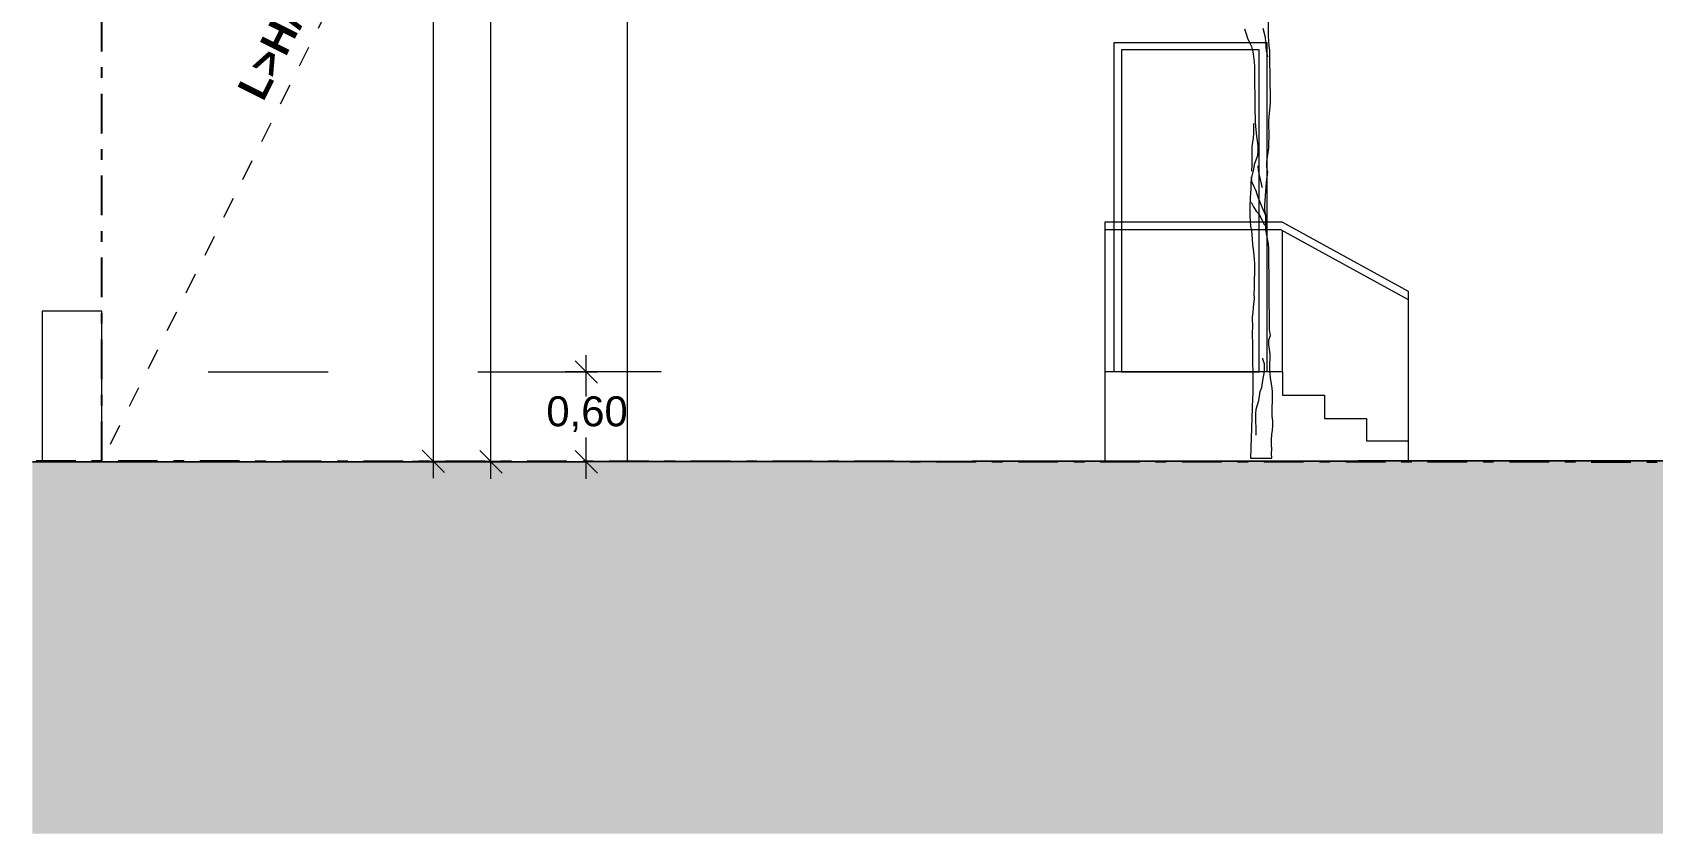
# Model space of a CAD drawing. Header units: millimetres. Extents: x 318905 to 439572, y -5133 to 105868.
# Drawn here: x 419249 to 430072, y -3082 to 2267 of the extents above; entities that cross this region are included whole.
import ezdxf

# ---------------------------------------------------------------- set-up
doc = ezdxf.new("R2010")
doc.units = ezdxf.units.MM
doc.header["$MEASUREMENT"] = 0
for name, pattern in [('AStair_dashed', [1800, 800, -1000]), ('Axe', [546.805537, 264.583325, -105.833328, 70.555556, -105.833328]), ('Tiretet', [546.805537, 264.583325, -105.833328, 70.555556, -105.833328]), ('Traits', [282.222223, 141.111112, -141.111112])]:
    doc.linetypes.add(name, pattern=pattern)
for name, color, linetype, lineweight in [('0_Stylo_No__1', 7, 'Continuous', 5), ('0_Stylo_No__98', 154, 'Continuous', 0), ('2D -  Dessin général_Stylo_No__1', 7, 'Continuous', 5), ('2D -  Dessin général_Stylo_No__141', 1, 'Continuous', 25), ('2D -  Dessin général_Stylo_No__21', 7, 'Continuous', 25), ('2D - Dessins placés (Géomètre)_Stylo_No__141', 1, 'Continuous', 25), ('2D - Ttes échelles - Textes_Stylo_No__141', 1, 'Continuous', 25), ('INTI_Agencement_Stylo_No__101', 252, 'Continuous', 0), ('Murs ext - Périphériques_Stylo_No__181', 1, 'Continuous', 0)]:
    doc.layers.add(name, color=color, linetype=linetype, lineweight=lineweight)
doc.layers.add('2D -  Dessin général_Stylo_No__81', color=7, linetype='Continuous', lineweight=13, true_color=0x6a6a6a)
doc.layers.add('2D - Dessin général_Stylo_No__102', color=7, linetype='Continuous', lineweight=0, true_color=0xcccccc)
doc.styles.add('STYLE_GENERE_1', font='Arial')
doc.styles.add('STYLE_GENERE_3', font='')
doc.styles.get('STYLE_GENERE_3').set_extended_font_data('Arial')
doc.dimstyles.new('STYLE_GENERE__1', dxfattribs={"dimtxt": 200, "dimasz": 142.5, "dimexe": 0.18, "dimexo": 500, "dimgap": 0.09, "dimtad": 0, "dimtih": 1, "dimtoh": 1, "dimlfac": 0.001, "dimzin": 0, "dimdsep": 46, "dimtxsty": 'STYLE_GENERE_3', "dimblk": 'ARROWHEAD_6', "dimblk1": 'ARROWHEAD_6', "dimblk2": 'ARROWHEAD_6', "dimcen": 0.09, "dimclrd": 154, "dimclre": 154, "dimclrt": 154, "dimazin": 0, "dimtfac": 1, "dimtdec": 4, "dimtmove": 0, "dimatfit": 3, "dimfxl": 0, "dimtolj": 1, "dimtzin": 0, "dimarcsym": 0})

# ---------------------------------------------------------------- blocks, each defined once
blk = doc.blocks.new('arbre6[4]', base_point=(427386, -575))
at = {"layer": 'INTI_Agencement_Stylo_No__101', "linetype": 'Continuous'}
for p, q in [((427506, 2244), (427504, 2442)), ((427347, 2290), (427357, 2258)), ((427469, 2294), (427484, 2235)), ((427357, 2258), (427367, 2229)), ((427367, 2229), (427380, 2200)), ((427380, 2200), (427392, 2173)), ((427392, 2173), (427402, 2136)), ((427484, 2235), (427487, 2203)), ((427487, 2203), (427492, 2144)), ((427509, 2209), (427506, 2244)), ((427511, 2177), (427509, 2209)), ((427516, 2145), (427511, 2177)), ((427402, 2136), (427407, 2106)), ((427407, 2106), (427410, 2071)), ((427410, 2071), (427413, 2039)), ((427492, 2144), (427497, 2115)), ((427497, 2115), (427500, 2104)), ((427518, 1909), (427516, 2145)), ((427413, 2039), (427415, 1732)), ((427521, 1872), (427518, 1909)), ((427521, 1802), (427521, 1872)), ((427512, 1706), (427517, 1770)), ((427517, 1770), (427521, 1802)), ((427406, 1659), (427406, 1592)), ((427415, 1732), (427418, 1702)), ((427418, 1702), (427418, 1667)), ((427418, 1667), (427420, 1638)), ((427420, 1638), (427426, 1574)), ((427510, 1676), (427512, 1706)), ((427511, 1564), (427510, 1676)), ((427404, 1563), (427395, 1504)), ((427406, 1592), (427404, 1563)), ((427426, 1574), (427436, 1510)), ((427509, 1532), (427511, 1564)), ((427509, 1497), (427509, 1532)), ((427395, 1504), (427396, 1375)), ((427434, 1443), (427410, 1384)), ((427436, 1475), (427434, 1443)), ((427436, 1510), (427436, 1475)), ((427495, 1403), (427500, 1435)), ((427500, 1435), (427504, 1465)), ((427504, 1465), (427509, 1497)), ((427406, 1354), (427391, 1290)), ((427391, 1303), (427394, 1271)), ((427396, 1375), (427393, 1346)), ((427393, 1346), (427393, 1341)), ((427410, 1384), (427406, 1354)), ((427435, 1376), (427437, 1344)), ((427437, 1344), (427445, 1314)), ((427445, 1314), (427450, 1285)), ((427495, 1366), (427495, 1403)), ((427503, 1334), (427495, 1366)), ((427498, 1299), (427503, 1334)), ((427387, 1193), (427385, 1161)), ((427389, 1223), (427387, 1193)), ((427391, 1290), (427389, 1258)), ((427389, 1258), (427389, 1223)), ((427394, 1271), (427406, 1242)), ((427406, 1242), (427421, 1212)), ((427421, 1212), (427431, 1180)), ((427450, 1285), (427457, 1255)), ((427457, 1255), (427465, 1231)), ((427487, 1175), (427492, 1234)), ((427492, 1234), (427494, 1267)), ((427494, 1267), (427498, 1299)), ((427385, 1161), (427381, 1102)), ((427381, 1102), (427381, 1038)), ((427390, 1134), (427407, 1102)), ((427407, 1102), (427425, 1073)), ((427431, 1180), (427441, 1151)), ((427441, 1151), (427466, 1092)), ((427466, 1092), (427478, 1066)), ((427483, 1114), (427485, 1143)), ((427483, 1079), (427483, 1114)), ((427485, 1143), (427487, 1175)), ((427381, 1038), (427384, 1009)), ((427384, 1009), (427386, 974)), ((427425, 1073), (427444, 1052)), ((427444, 1052), (427457, 1025)), ((427457, 1025), (427471, 999)), ((427471, 999), (427481, 980)), ((427478, 1066), (427491, 1036)), ((427488, 1047), (427483, 1079)), ((427489, 948), (427488, 1047)), ((427491, 1036), (427496, 1028)), ((427386, 974), (427392, 944)), ((427392, 944), (427397, 886)), ((427397, 886), (427400, 851)), ((427496, 913), (427489, 948)), ((427507, 854), (427496, 913)), ((427400, 851), (427405, 819)), ((427405, 819), (427410, 755)), ((427509, 822), (427507, 854)), ((427513, 284), (427509, 822)), ((427410, 755), (427413, 720)), ((427413, 653), (427411, 623)), ((427413, 720), (427413, 653)), ((427412, 554), (427409, 524)), ((427411, 623), (427412, 554)), ((427410, 490), (427405, 431)), ((427409, 524), (427410, 490)), ((427401, 398), (427398, 366)), ((427398, 366), (427399, 297)), ((427405, 431), (427401, 398)), ((427399, 297), (427397, 267)), ((427397, 267), (427397, 235)), ((427397, 235), (427400, 203)), ((427509, 215), (427521, 242)), ((427521, 242), (427513, 284)), ((427400, 203), (427402, -145)), ((427509, 180), (427509, 215)), ((427514, 151), (427509, 180)), ((427517, 121), (427514, 151)), ((427517, 89), (427517, 121)), ((427469, 86), (427468, 91)), ((427479, 54), (427469, 86)), ((427477, -10), (427479, 19)), ((427479, 19), (427479, 54)), ((427515, 57), (427517, 89)), ((427515, 25), (427515, 57)), ((427518, -10), (427515, 25)), ((427451, -131), (427463, -104)), ((427463, -104), (427467, -72)), ((427467, -72), (427472, -43)), ((427472, -43), (427477, -10)), ((427521, -42), (427518, -10)), ((427531, -106), (427521, -42)), ((427533, -136), (427531, -106)), ((427400, -174), (427386, -575)), ((427402, -145), (427400, -174)), ((427434, -220), (427441, -190)), ((427441, -190), (427451, -131)), ((427532, -232), (427534, -203)), ((427534, -203), (427533, -136)), ((427423, -281), (427425, -249)), ((427424, -423), (427423, -281)), ((427425, -249), (427434, -220)), ((427532, -296), (427532, -232)), ((427535, -326), (427532, -296)), ((427526, -452), (427528, -419)), ((427528, -419), (427533, -390)), ((427533, -390), (427535, -358)), ((427535, -358), (427535, -326)), ((427526, -486), (427526, -452)), ((427529, -516), (427526, -486)), ((427527, -545), (427529, -516)), ((427386, -575), (427529, -575)), ((427529, -575), (427527, -545))]:
    blk.add_line(p, q, dxfattribs=at)
blk = doc.blocks.new('*D136')
at = {"layer": '0_Stylo_No__98', "linetype": 'Continuous'}
for p, q in [((431868, 0), (431868, 112)), ((431943, -75), (431793, 75)), ((432009, 0), (431368, 0)), ((431868, -161), (431868, 0)), ((431793, -522), (431943, -672)), ((431868, -597), (431868, -436)), ((432009, -597), (431368, -597)), ((431868, -709), (431868, -597))]:
    blk.add_line(p, q, dxfattribs=at)
at = {"layer": '0_Stylo_No__98', "insert": (431601, -398), "char_height": 200, "attachment_point": 7, "style": 'STYLE_GENERE_3'}
blk.add_mtext('\\A1;{\\pql;\\fArial|b0|i0|c0|p34;0,60}', dxfattribs=at)
blk = doc.blocks.new('ARROWHEAD_6')
at = {"color": 0, "linetype": 'Continuous', "lineweight": 0}
for p, q in [((0, 0), (-1, 0)), ((-0.5, -0.5), (0.5, 0.5))]:
    blk.add_line(p, q, dxfattribs=at)
blk = doc.blocks.new('*D137')
at = {"layer": '0_Stylo_No__98', "linetype": 'Continuous'}
for p, q in [((422949, 0), (422949, 112)), ((423024, -75), (422874, 75)), ((423449, 0), (422808, 0)), ((422949, -163), (422949, 0)), ((422874, -525), (423024, -675)), ((422949, -600), (422949, -438)), ((423089, -600), (422449, -600)), ((422949, -713), (422949, -600))]:
    blk.add_line(p, q, dxfattribs=at)
at = {"layer": '0_Stylo_No__98', "insert": (422682, -400), "char_height": 200, "attachment_point": 7, "style": 'STYLE_GENERE_3'}
blk.add_mtext('\\A1;{\\pql;\\fArial|b0|i0|c0|p34;0,60}', dxfattribs=at)
blk = doc.blocks.new('*D138')
at = {"layer": '0_Stylo_No__98', "linetype": 'Continuous'}
for p, q in [((422387, 5748), (422237, 5898)), ((422312, 5823), (422312, 5935)), ((422812, 5823), (422172, 5823)), ((422312, 2749), (422312, 5823)), ((422312, -600), (422312, 2474)), ((422237, -525), (422387, -675)), ((422812, -600), (422172, -600)), ((422312, -713), (422312, -600))]:
    blk.add_line(p, q, dxfattribs=at)
at = {"layer": '0_Stylo_No__98', "insert": (422045, 2511), "char_height": 200, "attachment_point": 7, "style": 'STYLE_GENERE_3'}
blk.add_mtext('\\A1;{\\pql;\\fArial|b0|i0|c0|p34;6,42}', dxfattribs=at)
blk = doc.blocks.new('*D139')
at = {"layer": '0_Stylo_No__98', "linetype": 'Continuous'}
for p, q in [((422002, 7559), (421852, 7709)), ((421927, 7634), (421927, 7747)), ((422427, 7634), (421786, 7634)), ((421927, 3656), (421927, 7634)), ((421927, -597), (421927, 3381)), ((421852, -522), (422002, -672)), ((422427, -597), (421786, -597)), ((421927, -710), (421927, -597))]:
    blk.add_line(p, q, dxfattribs=at)
at = {"layer": '0_Stylo_No__98', "insert": (421660, 3418), "char_height": 200, "attachment_point": 7, "style": 'STYLE_GENERE_3'}
blk.add_mtext('\\A1;{\\pql;\\fArial|b0|i0|c0|p34;8,23}', dxfattribs=at)

msp = doc.modelspace()

# ---------------------------------------------------------------- hatches: boundary and pattern name
at = {"layer": '2D - Dessin général_Stylo_No__102', "linetype": 'Continuous'}
h = msp.add_hatch(dxfattribs=at)
h.set_pattern_fill('Terre', color=256, style=0, pattern_type=2)
h.set_pattern_definition([(45, (0, 0), (-137.88582, 137.88582), []), (45, (-45.96, 45.96), (-275.77163, 275.77163), []), (45, (-91.92, 91.92), (-275.77163, 275.77163), []), (135, (-137.886, 137.886), (45.961939, 45.961939), [194.99999, -194.99999])])
h.paths.add_polyline_path([(439247.074, -372.021), (439254.774, -3081.888), (419248.52, -3081.888), (419248.52, -601.739), (423221.3, -595.814), (427291.003, -597.872), (430684.014, -594.376), (432275.123, -598.151)])

# ---------------------------------------------------------------- linework, layer by layer
at = {"layer": '0_Stylo_No__1', "linetype": 'Continuous'}
msp.add_line((423221.248, 5642.017), (423221.248, -600.198), dxfattribs=at)
at = {"layer": '2D -  Dessin général_Stylo_No__1', "linetype": 'Continuous', "flags": 128}
for points in [[(426475.086, 2199.94), (427495.086, 2199.94), (427495.086, -0.06), (426475.086, -0.06)], [(427445.086, 2150), (426525.086, 2150), (426525.086, -0.06), (427445.086, -0.06)]]:
    msp.add_lwpolyline(points, close=True, dxfattribs=at)
for points in [[(427600.393, 999.94), (426412.467, 999.94), (426412.467, -0.06)], [(427600.393, 999.94), (428440.393, 539.94)], [(426412.467, 949.94), (427587.599, 949.94), (428440.393, 482.934)], [(427600.393, -0.06), (427600.393, 942.934)], [(428440.393, 539.94), (428440.393, -460.06)], [(419713.051, -594.376), (419713.051, 405.624), (419313.051, 405.624), (419313.051, -594.376)], [(427600.393, -0.06), (426412.467, -0.06)], [(426412.467, -0.06), (426412.467, -597.427)], [(427600.393, -0.06), (427600.393, -155.06), (427880.393, -155.06), (427880.393, -310.06), (428160.393, -310.06), (428160.393, -460.06), (428440.393, -460.06), (428440.393, -598.453)]]:
    msp.add_lwpolyline(points, dxfattribs=at)
at = {"layer": '2D -  Dessin général_Stylo_No__141', "linetype": 'Tiretet', "flags": 128}
msp.add_lwpolyline([(419713.051, -594.376), (419713.051, 7509.921)], dxfattribs=at)
at = {"layer": '2D -  Dessin général_Stylo_No__21', "linetype": 'Continuous', "flags": 128}
msp.add_lwpolyline([(439247.077, -372.021), (435728.561, -486.141), (432228.458, -599.664), (430684.014, -594.376), (422948.78, -600.41), (419248.52, -601.739)], dxfattribs=at)
at = {"layer": '2D -  Dessin général_Stylo_No__81', "linetype": 'AStair_dashed'}
msp.add_line((420423.305, 0.001), (423221.248, -0.021), dxfattribs=at)
at = {"layer": '2D - Dessins placés (Géomètre)_Stylo_No__141', "linetype": 'Axe', "flags": 128}
msp.add_lwpolyline([(419273.58, -594.376), (420376.624, -594.376), (432207.096, -600.357), (439247.077, -372.021)], dxfattribs=at)
at = {"layer": 'Murs ext - Périphériques_Stylo_No__181', "linetype": 'Traits'}
msp.add_line((423744.089, 7467.7), (419713.051, -594.376), dxfattribs=at)

# ---------------------------------------------------------------- block references
at = {"layer": 'INTI_Agencement_Stylo_No__101', "linetype": 'Continuous'}
msp.add_blockref('arbre6[4]', (427385.764, -574.723), dxfattribs=at)

# ---------------------------------------------------------------- texts
at = {"layer": '2D - Ttes échelles - Textes_Stylo_No__141', "linetype": 'Continuous', "insert": (420967.288, 2139.846), "char_height": 200, "attachment_point": 8, "rotation": 63.4349488, "style": 'STYLE_GENERE_1'}
msp.add_mtext('\\A1;{\\pqc;\\fArial|b1|i0|c0|p34;L>H/2}', dxfattribs=at)

# ---------------------------------------------------------------- dimensions: what is measured, and where the dimension line sits
at = {"color": 154, "linetype": 'Continuous', "lineweight": 0}
for base, p1, p2, picture, middle in [((421926.861, 7634.319), (426488.936, -597.466), (427452.003, 7634.319), '*D139', (421955.059, 3518.427)), ((422312.388, 5822.831), (423221.248, -600.198), (422923.242, 5822.831), '*D138', (422340.586, 2611.316)), ((422948.78, -0.021), (422942.875, -600.41), (423221.248, -0.021), '*D137', (422976.978, -300.216)), ((431868.184, -0.06), (431867.668, -596.875), (427600.393, -0.06), '*D136', (431896.382, -298.467))]:
    dim = msp.add_linear_dim(base=base, p1=p1, p2=p2, angle=90, dimstyle='STYLE_GENERE__1', dxfattribs=at)
    dim.commit()
    dim.dimension.update_dxf_attribs({"geometry": picture, "text_midpoint": middle, "dimtype": 160})

doc.saveas('drawing.dxf')
